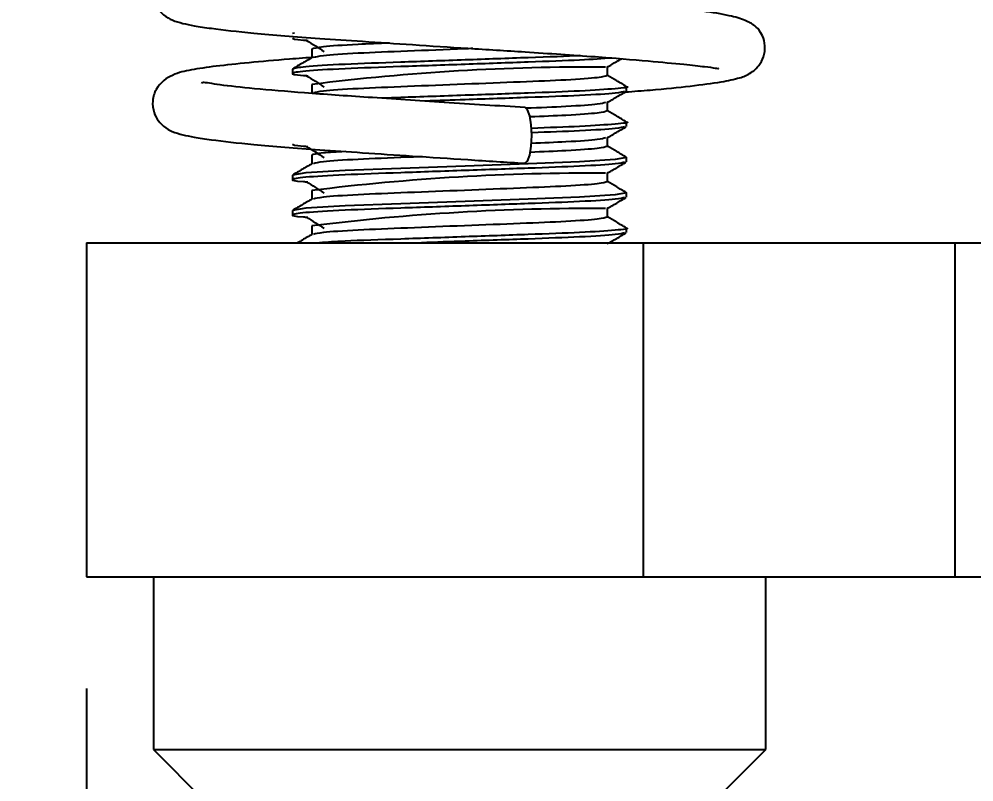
# Model space of a CAD drawing. Header units: millimetres. Extents: x 5 to 292, y 4 to 204.
# Drawn here: x 31.57 to 40.14, y 81.97 to 88.82 of the extents above; entities that cross this region are included whole.
import ezdxf

# ---------------------------------------------------------------- set-up
doc = ezdxf.new("R2010")
doc.units = ezdxf.units.MM
doc.layers.add('LAYER_1', color=179, linetype='Continuous')
doc.styles.add('SLDTEXTSTYLE0', font='TXT', dxfattribs={"width": 0.75})
doc.dimstyles.new('SLDDIMSTYLE0', dxfattribs={"dimtxt": 3.5, "dimasz": 3.556, "dimexe": 0, "dimexo": 0.0625, "dimgap": 0.875, "dimtad": 1, "dimrnd": 1e-09, "dimzin": 4, "dimdsep": 46, "dimtxsty": 'SLDTEXTSTYLE0', "dimblk1": 'CLOSED', "dimblk2": 'CLOSED', "dimsah": 1, "dimcen": 0.09, "dimadec": 0, "dimazin": 1, "dimtfac": 1, "dimtofl": 0, "dimtmove": 0, "dimatfit": 3, "dimldrblk": 'CLOSED', "dimfxl": 1, "dimfrac": 2, "dimtolj": 1, "dimtzin": 12, "dimarcsym": 0})
doc.dimstyles.new('SLDDIMSTYLE1', dxfattribs={"dimtxt": 3.5, "dimasz": 3.556, "dimexe": 0, "dimexo": 0.0625, "dimgap": 0.875, "dimtad": 1, "dimrnd": 1e-09, "dimzin": 12, "dimdsep": 46, "dimtxsty": 'SLDTEXTSTYLE0', "dimblk1": 'CLOSED', "dimblk2": 'CLOSED', "dimsah": 1, "dimcen": 0.09, "dimadec": 0, "dimazin": 3, "dimtfac": 1, "dimtmove": 0, "dimatfit": 0, "dimldrblk": 'CLOSED', "dimfxl": 1, "dimfrac": 2, "dimtolj": 1, "dimtzin": 12, "dimarcsym": 0})

# ---------------------------------------------------------------- blocks, each defined once
blk = doc.blocks.new('_CLOSED')
at = {"color": 0, "linetype": 'ByBlock', "lineweight": -2}
for p, q in [((-1, 0.166667), (0, 0)), ((-1, 0.166667), (-1, -0.166667)), ((0, 0), (-1, -0.166667)), ((0, 0), (-1, 0))]:
    blk.add_line(p, q, dxfattribs=at)
blk = doc.blocks.new('_D_1')
at = {"layer": 'LAYER_1'}
for p, q in [((32.1751, 82.8101), (32.1751, 62.5377)), ((136.2751, 82.8101), (136.2751, 62.5377)), ((32.1751, 63.5377), (136.2751, 63.5377))]:
    blk.add_line(p, q, dxfattribs=at)
at = {"layer": 'LAYER_1', "xscale": 3.556, "yscale": 3.556, "rotation": 180}
blk.add_blockref('_CLOSED', (32.1751, 63.5377, 1.4936), dxfattribs=at)
at = {"layer": 'LAYER_1', "xscale": 3.556, "yscale": 3.556}
blk.add_blockref('_CLOSED', (136.2751, 63.5377, 1.4936), dxfattribs=at)
at = {"layer": 'LAYER_1', "insert": (72.7496, 68.0495), "char_height": 3.5, "attachment_point": 1, "style": 'SLDTEXTSTYLE0'}
blk.add_mtext('104.10mm', dxfattribs=at)
blk = doc.blocks.new('_D_2')
at = {"layer": 'LAYER_1'}
for p, q in [((23.7388, 101.6601), (23.7388, 108.0101)), ((45.5251, 101.6601), (22.7388, 101.6601)), ((23.7388, 101.6601), (23.7388, 83.8101)), ((31.1751, 83.8101), (22.7388, 83.8101)), ((23.7388, 83.8101), (23.7388, 77.4601))]:
    blk.add_line(p, q, dxfattribs=at)
at = {"layer": 'LAYER_1', "xscale": 3.556, "yscale": 3.556}
for p, rotation in [((23.7388, 101.6601, 1.4936), 270), ((23.7388, 83.8101, 1.4936), 90)]:
    blk.add_blockref('_CLOSED', p, dxfattribs=dict(at, rotation=rotation))
at = {"layer": 'LAYER_1', "insert": (19.227, 82.3022), "char_height": 3.5, "attachment_point": 1, "rotation": 90, "style": 'SLDTEXTSTYLE0'}
blk.add_mtext('17.85mm', dxfattribs=at)

msp = doc.modelspace()

# ---------------------------------------------------------------- linework, layer by layer
at = {"color": 7, "linetype": 'Continuous', "lineweight": 25}
for p, q in [((34.0419, 88.6902), (34.0251, 88.6874)), ((34.197, 88.5485), (34.197, 88.4706)), ((34.197, 88.5485), (34.197, 88.4706)), ((34.0251, 88.3699), (34.0251, 88.3302)), ((36.8533, 88.3104), (36.8533, 88.3884)), ((34.197, 88.231), (34.197, 88.1531)), ((34.197, 88.231), (34.197, 88.1531)), ((37.0251, 88.1715), (37.0251, 88.2111)), ((36.8533, 87.9929), (36.8533, 88.0709)), ((37.0251, 87.854), (37.0251, 87.8936)), ((36.8533, 87.6754), (36.8533, 87.7534)), ((34.197, 87.596), (34.197, 87.5181)), ((34.197, 87.596), (34.197, 87.5181)), ((37.0251, 87.5365), (37.0251, 87.5761)), ((34.0251, 87.4174), (34.0251, 87.3777)), ((36.8533, 87.3579), (36.8533, 87.4359)), ((34.197, 87.2785), (34.197, 87.2006)), ((34.197, 87.2785), (34.197, 87.2006)), ((37.0251, 87.219), (37.0251, 87.2586)), ((34.0251, 87.0999), (34.0251, 87.0602)), ((36.8533, 87.0404), (36.8533, 87.1184)), ((34.197, 86.961), (34.197, 86.8831)), ((34.197, 86.961), (34.197, 86.8831)), ((37.0251, 86.9015), (37.0251, 86.9411)), ((32.1751, 86.8101), (32.1751, 83.8101)), ((32.1751, 86.8101), (37.1751, 86.8101)), ((37.1751, 86.8101), (37.1751, 83.8101)), ((37.1751, 86.8101), (39.9751, 86.8101)), ((39.9751, 86.8101), (39.9751, 83.8101)), ((39.9751, 86.8101), (44.9751, 86.8101)), ((32.1751, 83.8101), (37.1751, 83.8101)), ((32.7751, 83.8101), (32.7751, 82.2601)), ((37.1751, 83.8101), (39.9751, 83.8101)), ((38.2751, 82.2601), (38.2751, 83.8101)), ((39.9751, 83.8101), (44.9751, 83.8101)), ((32.7751, 82.2601), (33.2251, 81.8101)), ((32.7751, 82.2601), (38.2751, 82.2601)), ((37.8251, 81.8101), (38.2751, 82.2601))]:
    msp.add_line(p, q, dxfattribs=at)
at = {"color": 7, "linetype": 'Continuous', "lineweight": 25, "flags": 128}
for points in [[(36.1135, 87.5236), (36.1141, 87.5236), (36.1369, 87.5426), (36.1563, 87.5968), (36.1692, 87.6779), (36.1737, 87.7736), (36.1692, 87.8692), (36.1563, 87.9503), (36.1369, 88.0045), (36.1141, 88.0236), (36.114, 88.0235)], [(37.0112, 87.5789), (37.0251, 87.5766), (36.9215, 87.5576), (36.6036, 87.5369), (36.1411, 87.5185), (35.5753, 87.4986), (34.9984, 87.4782), (34.497, 87.4591), (34.1452, 87.4375), (34.0251, 87.4174), (34.0251, 87.4174)], [(37.0112, 87.2614), (37.0251, 87.2591), (36.9215, 87.2401), (36.6036, 87.2194), (36.1411, 87.201), (35.5753, 87.1811), (34.9984, 87.1607), (34.497, 87.1416), (34.1452, 87.12), (34.0251, 87.0999), (34.0251, 87.0999)]]:
    msp.add_lwpolyline(points, dxfattribs=at)
at = {"color": 7, "linetype": 'Continuous', "lineweight": 25}
for centre, radius, start, end in [((36.7024, 68.2138), 20.1734, 89.61899, 97.13421), ((36.7026, 67.2574), 20.1773, 89.61966, 97.13346), ((36.7027, 66.9389), 20.1783, 89.61989, 97.13331)]:
    msp.add_arc(centre, radius, start, end, dxfattribs=at)
for points, knots in [([(34.197, 89.4732), (34.1298, 89.4682), (33.9208, 89.4526), (33.6274, 89.426), (33.3256, 89.3952), (33.115, 89.3635), (32.9586, 89.3297), (32.8149, 89.2392), (32.7618, 89.0956), (32.7748, 88.9789), (32.819, 88.901), (32.8826, 88.8392), (32.9544, 88.8031), (33.0363, 88.7787), (33.1464, 88.7567), (33.3333, 88.7285), (33.6824, 88.6895), (34.1647, 88.6519), (34.6626, 88.618), (35.1113, 88.5878), (35.6083, 88.5553), (35.9425, 88.5343), (36.1134, 88.5236)], [0, 0, 0, 0, 0.031292, 0.097341, 0.162334, 0.227647, 0.287063, 0.339073, 0.360907, 0.378505, 0.394106, 0.408578, 0.436048, 0.47365, 0.511308, 0.556971, 0.641739, 0.742638, 0.799801, 0.862458, 0.929669, 1, 1, 1, 1]), ([(37.0157, 88.1641), (37.0908, 88.1698), (37.3128, 88.1866), (37.6123, 88.2176), (37.8724, 88.2517), (38.028, 88.2853), (38.1164, 88.3153), (38.1911, 88.3721), (38.2406, 88.4335), (38.2735, 88.5294), (38.2647, 88.6309), (38.2225, 88.7159), (38.1694, 88.7664), (38.0856, 88.8123), (37.9426, 88.8532), (37.7063, 88.8921), (37.3375, 88.9322), (36.8062, 88.9781), (36.354, 89.0078), (36.1148, 89.0235)], [0, 0, 0, 0, 0.045568, 0.134673, 0.226263, 0.30076, 0.351084, 0.36918, 0.387854, 0.408321, 0.429576, 0.450878, 0.482224, 0.529774, 0.593169, 0.670984, 0.764564, 0.875492, 1, 1, 1, 1]), ([(34.0251, 88.6477), (34.0305, 88.6419), (34.0365, 88.6352), (34.1481, 88.628), (34.161, 88.6272)], [0, 0, 0, 0, 0.8842411, 1, 1, 1, 1]), ([(34.1504, 88.6272), (34.1769, 88.6106), (34.2299, 88.5775), (34.2829, 88.5444), (34.3094, 88.5278)], [0, 0, 0, 0, 0.500007, 1, 1, 1, 1]), ([(34.8964, 88.6023), (34.7984, 88.5984), (34.5395, 88.5879), (34.2631, 88.5684), (34.2188, 88.5551), (34.197, 88.5485)], [0, 0, 0, 0, 0.235713, 0.622451, 1, 1, 1, 1]), ([(35.6442, 88.5533), (35.6194, 88.5523), (35.427, 88.5446), (35.0418, 88.5292), (34.5886, 88.5113), (34.2727, 88.49), (34.2312, 88.4777), (34.2123, 88.472)], [0, 0, 0, 0, 0.036192, 0.280789, 0.527919, 0.78514, 1, 1, 1, 1]), ([(36.1134, 88.5236), (36.3293, 88.5094), (36.7373, 88.4827), (37.2142, 88.4434), (37.5364, 88.4131), (37.73, 88.3906), (37.8199, 88.3807), (37.8546, 88.3707), (37.8493, 88.378), (37.8492, 88.3781)], [0, 0, 0, 0, 0.24019, 0.454061, 0.635126, 0.783886, 0.905775, 0.999339, 1, 1, 1, 1]), ([(34.2329, 88.4759), (34.1534, 88.47), (33.9318, 88.4535), (33.6271, 88.426), (33.3257, 88.3952), (33.115, 88.3635), (32.9586, 88.3297), (32.8149, 88.2392), (32.7618, 88.0956), (32.7748, 87.9789), (32.819, 87.901), (32.8826, 87.8392), (32.9544, 87.8031), (33.0363, 87.7787), (33.1464, 87.7567), (33.3333, 87.7285), (33.6824, 87.6895), (34.1647, 87.6519), (34.6626, 87.618), (35.1113, 87.5878), (35.6083, 87.5553), (35.9425, 87.5343), (36.1134, 87.5236)], [0, 0, 0, 0, 0.0367564, 0.1024333, 0.1670596, 0.2320039, 0.2910845, 0.3428018, 0.3645124, 0.3820113, 0.3975244, 0.4119139, 0.4392293, 0.4766189, 0.5140648, 0.5594706, 0.6437599, 0.7440897, 0.80093, 0.8632335, 0.9300658, 1, 1, 1, 1]), ([(36.8931, 88.4686), (36.8077, 88.4621), (36.6322, 88.4489), (36.1487, 88.4315), (35.5762, 88.4114), (34.9823, 88.3904), (34.4637, 88.3723), (34.1048, 88.3501), (34.0002, 88.3308), (34.0371, 88.3177), (34.1482, 88.3105), (34.161, 88.3097)], [0, 0, 0, 0, 0.114264, 0.23489, 0.358827, 0.483559, 0.609585, 0.740755, 0.86881, 0.984814, 1, 1, 1, 1]), ([(36.6097, 88.4898), (36.6077, 88.4897), (36.5043, 88.4829), (36.1379, 88.4714), (35.5793, 88.4511), (34.9809, 88.4301), (34.466, 88.412), (34.0969, 88.3898), (34.0489, 88.3765), (34.0251, 88.3699)], [0, 0, 0, 0, 0.0031808, 0.1625388, 0.3262693, 0.4910504, 0.6575416, 0.8308288, 1, 1, 1, 1]), ([(34.1994, 88.472), (34.1708, 88.4554), (34.1134, 88.4222), (34.056, 88.389), (34.0273, 88.3724)], [0, 0, 0, 0, 0.499967, 1, 1, 1, 1]), ([(36.8507, 88.3869), (36.8794, 88.4035), (36.9225, 88.4284), (36.9655, 88.4533), (36.9799, 88.4616)], [0, 0, 0, 0, 0.66639, 1, 1, 1, 1]), ([(36.1148, 88.0235), (35.8722, 88.0388), (35.398, 88.0686), (34.7107, 88.1149), (34.1305, 88.1539), (33.6738, 88.1928), (33.3686, 88.2253), (33.213, 88.2542), (33.208, 88.2438), (33.2063, 88.2403)], [0, 0, 0, 0, 0.184843, 0.361207, 0.522688, 0.674538, 0.814648, 0.937648, 1, 1, 1, 1]), ([(34.1504, 88.3097), (34.1769, 88.2931), (34.2299, 88.26), (34.2829, 88.2269), (34.3094, 88.2103)], [0, 0, 0, 0, 0.50001, 1, 1, 1, 1]), ([(36.8511, 88.3104), (36.8339, 88.3043), (36.7987, 88.2919), (36.5064, 88.2708), (36.0806, 88.253), (35.5696, 88.2328), (35.044, 88.2118), (34.588, 88.1937), (34.2729, 88.1725), (34.2314, 88.1602), (34.2125, 88.1546)], [0, 0, 0, 0, 0.121483, 0.249461, 0.372483, 0.498882, 0.626093, 0.754621, 0.888397, 1, 1, 1, 1]), ([(37.0229, 88.2137), (36.9942, 88.2303), (36.9377, 88.263), (36.8811, 88.2957), (36.8533, 88.3118)], [0, 0, 0, 0, 0.5074818, 1, 1, 1, 1]), ([(37.0114, 88.2139), (37.0164, 88.2131), (37.0631, 88.206), (36.9411, 88.1929), (36.6401, 88.1715), (36.1495, 88.1538), (35.5806, 88.1336), (35.1019, 88.1173), (34.8856, 88.1089), (34.8311, 88.1068)], [0, 0, 0, 0, 0.021626, 0.202753, 0.389109, 0.568251, 0.752309, 0.937547, 1, 1, 1, 1]), ([(37.0073, 88.1687), (36.9899, 88.1635), (36.951, 88.152), (36.6319, 88.1318), (36.1539, 88.1141), (35.6451, 88.0964), (35.3354, 88.0854), (35.2161, 88.0812)], [0, 0, 0, 0, 0.184071, 0.412756, 0.632588, 0.858452, 1, 1, 1, 1]), ([(36.8507, 88.0694), (36.8794, 88.086), (36.9368, 88.1191), (36.9942, 88.1523), (37.0229, 88.1689)], [0, 0, 0, 0, 0.4999489, 1, 1, 1, 1]), ([(36.8366, 88.0693), (36.821, 88.0642), (36.7857, 88.0527), (36.5229, 88.0335), (36.2471, 88.0221), (36.121, 88.0169)], [0, 0, 0, 0, 0.3014385, 0.6805022, 1, 1, 1, 1]), ([(36.8511, 87.9929), (36.8334, 87.9868), (36.797, 87.9744), (36.5333, 87.9548), (36.2706, 87.9439), (36.1574, 87.9391)], [0, 0, 0, 0, 0.350714, 0.720176, 1, 1, 1, 1]), ([(37.0229, 87.8962), (36.9942, 87.9128), (36.9377, 87.9455), (36.8811, 87.9782), (36.8533, 87.9943)], [0, 0, 0, 0, 0.507586, 1, 1, 1, 1]), ([(37.0113, 87.8964), (37.0163, 87.8956), (37.0631, 87.8885), (36.9398, 87.8754), (36.6511, 87.8546), (36.325, 87.8428), (36.1705, 87.8372)], [0, 0, 0, 0, 0.039102, 0.364281, 0.698847, 1, 1, 1, 1]), ([(37.0073, 87.8512), (36.9896, 87.846), (36.9498, 87.8345), (36.6453, 87.8149), (36.3245, 87.8032), (36.1731, 87.7976)], [0, 0, 0, 0, 0.298144, 0.668549, 1, 1, 1, 1]), ([(36.8507, 87.7519), (36.8794, 87.7685), (36.9368, 87.8017), (36.9942, 87.8348), (37.0229, 87.8514)], [0, 0, 0, 0, 0.4999536, 1, 1, 1, 1]), ([(36.8366, 87.7518), (36.8208, 87.7467), (36.7854, 87.7352), (36.5363, 87.7169), (36.279, 87.7061), (36.1707, 87.7016)], [0, 0, 0, 0, 0.315397, 0.712013, 1, 1, 1, 1]), ([(34.0251, 87.6952), (34.0305, 87.6894), (34.0365, 87.6827), (34.1481, 87.6755), (34.161, 87.6747)], [0, 0, 0, 0, 0.884241, 1, 1, 1, 1]), ([(34.1504, 87.6747), (34.1769, 87.6581), (34.2299, 87.625), (34.2829, 87.5919), (34.3094, 87.5753)], [0, 0, 0, 0, 0.50001, 1, 1, 1, 1]), ([(36.8511, 87.6754), (36.8334, 87.6693), (36.797, 87.6569), (36.5342, 87.6373), (36.2726, 87.6264), (36.1606, 87.6218)], [0, 0, 0, 0, 0.351677, 0.722155, 1, 1, 1, 1]), ([(37.0229, 87.5787), (36.9942, 87.5953), (36.9376, 87.628), (36.8811, 87.6607), (36.8533, 87.6768)], [0, 0, 0, 0, 0.5076534, 1, 1, 1, 1]), ([(34.4963, 87.6295), (34.4239, 87.625), (34.2373, 87.6134), (34.2123, 87.6026), (34.197, 87.596)], [0, 0, 0, 0, 0.3882871, 1, 1, 1, 1]), ([(35.1912, 87.5827), (35.1466, 87.5809), (34.9281, 87.5722), (34.5903, 87.5588), (34.2725, 87.5375), (34.2313, 87.5252), (34.2126, 87.5196)], [0, 0, 0, 0, 0.0811, 0.397132, 0.726069, 1, 1, 1, 1]), ([(37.0073, 87.5337), (36.9899, 87.5285), (36.9509, 87.517), (36.6322, 87.4968), (36.1528, 87.4791), (35.5751, 87.4589), (34.9826, 87.4379), (34.4636, 87.4198), (34.1048, 87.3976), (34.0002, 87.3783), (34.0371, 87.3652), (34.1482, 87.358), (34.161, 87.3572)], [0, 0, 0, 0, 0.090812, 0.203635, 0.31209, 0.423522, 0.535668, 0.648978, 0.766913, 0.882047, 0.986346, 1, 1, 1, 1]), ([(34.1995, 87.5195), (34.1708, 87.5029), (34.1134, 87.4697), (34.0561, 87.4365), (34.0274, 87.42)], [0, 0, 0, 0, 0.499949, 1, 1, 1, 1]), ([(36.8507, 87.4344), (36.8794, 87.451), (36.9368, 87.4841), (36.9942, 87.5173), (37.0229, 87.5339)], [0, 0, 0, 0, 0.499951, 1, 1, 1, 1]), ([(34.1504, 87.3572), (34.1769, 87.3406), (34.2299, 87.3075), (34.2829, 87.2744), (34.3094, 87.2578)], [0, 0, 0, 0, 0.500007, 1, 1, 1, 1]), ([(36.8511, 87.3579), (36.8339, 87.3518), (36.7987, 87.3394), (36.5064, 87.3183), (36.0806, 87.3005), (35.5696, 87.2803), (35.044, 87.2593), (34.588, 87.2412), (34.273, 87.22), (34.2315, 87.2077), (34.2126, 87.2021)], [0, 0, 0, 0, 0.121508, 0.249512, 0.372559, 0.498984, 0.626221, 0.754776, 0.88858, 1, 1, 1, 1]), ([(37.0229, 87.2612), (36.9942, 87.2778), (36.9376, 87.3105), (36.8811, 87.3432), (36.8533, 87.3593)], [0, 0, 0, 0, 0.507677, 1, 1, 1, 1]), ([(37.0073, 87.2162), (36.9899, 87.211), (36.9509, 87.1995), (36.6322, 87.1793), (36.1528, 87.1616), (35.5751, 87.1414), (34.9826, 87.1204), (34.4636, 87.1023), (34.1048, 87.0801), (34.0002, 87.0608), (34.0371, 87.0477), (34.1482, 87.0405), (34.161, 87.0397)], [0, 0, 0, 0, 0.090812, 0.203635, 0.31209, 0.423522, 0.535668, 0.648978, 0.766913, 0.882047, 0.986346, 1, 1, 1, 1]), ([(34.1995, 87.202), (34.1708, 87.1854), (34.1135, 87.1522), (34.0561, 87.1191), (34.0274, 87.1025)], [0, 0, 0, 0, 0.499968, 1, 1, 1, 1]), ([(36.8507, 87.1169), (36.8794, 87.1335), (36.9368, 87.1667), (36.9942, 87.1998), (37.0229, 87.2164)], [0, 0, 0, 0, 0.4999536, 1, 1, 1, 1]), ([(34.1504, 87.0397), (34.1769, 87.0231), (34.2299, 86.99), (34.2829, 86.9569), (34.3094, 86.9403)], [0, 0, 0, 0, 0.50001, 1, 1, 1, 1]), ([(36.8511, 87.0404), (36.8339, 87.0343), (36.7987, 87.0219), (36.5064, 87.0008), (36.0806, 86.983), (35.5696, 86.9628), (35.044, 86.9418), (34.588, 86.9237), (34.2731, 86.9025), (34.2315, 86.8902), (34.2127, 86.8846)], [0, 0, 0, 0, 0.121516, 0.249527, 0.372582, 0.499014, 0.626259, 0.754822, 0.888634, 1, 1, 1, 1]), ([(37.023, 86.9437), (36.9943, 86.9603), (36.9377, 86.993), (36.8812, 87.0257), (36.8533, 87.0418)], [0, 0, 0, 0, 0.507258, 1, 1, 1, 1]), ([(34.1995, 86.8845), (34.1708, 86.8679), (34.1279, 86.8431), (34.085, 86.8183), (34.0708, 86.8101)], [0, 0, 0, 0, 0.668529, 1, 1, 1, 1]), ([(37.0117, 86.9439), (37.0165, 86.9431), (37.0631, 86.936), (36.9411, 86.9229), (36.6397, 86.9015), (36.1511, 86.8838), (35.5743, 86.8636), (34.9876, 86.8426), (34.509, 86.8267), (34.3375, 86.8149), (34.2683, 86.8101)], [0, 0, 0, 0, 0.016952, 0.161745, 0.310718, 0.453924, 0.601059, 0.749139, 0.898756, 1, 1, 1, 1]), ([(37.0073, 86.8987), (36.9899, 86.8935), (36.951, 86.882), (36.6319, 86.8618), (36.1539, 86.8441), (35.6341, 86.826), (35.3138, 86.8147), (35.1837, 86.8101)], [0, 0, 0, 0, 0.181755, 0.407561, 0.624628, 0.847649, 1, 1, 1, 1]), ([(36.8507, 86.7994), (36.8794, 86.816), (36.9368, 86.8491), (36.9942, 86.8823), (37.0229, 86.8989)], [0, 0, 0, 0, 0.499951, 1, 1, 1, 1])]:
    msp.add_open_spline(points, degree=3, knots=knots, dxfattribs=at)

# ---------------------------------------------------------------- dimensions: what is measured, and where the dimension line sits
at = {"layer": 'LAYER_1'}
dim = msp.add_linear_dim(base=(23.7388, 83.8101), p1=(46.5251, 101.6601), p2=(32.1751, 83.8101), angle=90, dimstyle='SLDDIMSTYLE1', dxfattribs=at)
dim.commit()
dim.dimension.update_dxf_attribs({"geometry": '_D_2', "text_midpoint": (23.7388, 92.496), "dimtype": 160})
dim = msp.add_linear_dim(base=(136.2751, 63.5377), p1=(32.1751, 83.8101), p2=(136.2751, 83.8101), dimstyle='SLDDIMSTYLE0', dxfattribs=at)
dim.commit()
dim.dimension.update_dxf_attribs({"geometry": '_D_1', "text_midpoint": (84.2364, 63.5377), "dimtype": 160})

doc.saveas('drawing.dxf')
